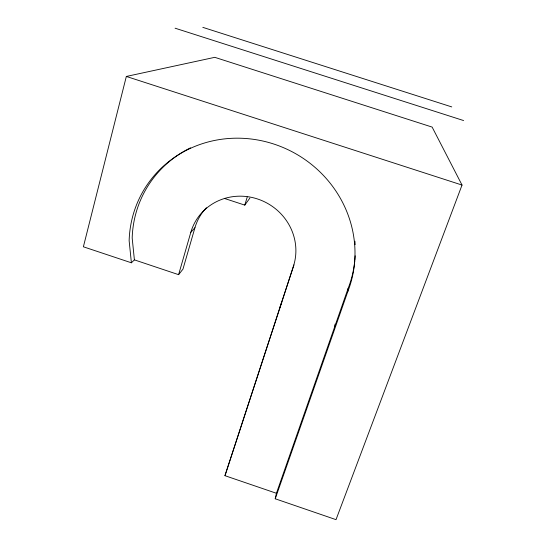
<?xml version="1.0" encoding="UTF-8"?>
<svg xmlns="http://www.w3.org/2000/svg" width="547" height="547" viewBox="0 0 547 547"><rect width="100%" height="100%" fill="white"/><g stroke="black" fill="none" stroke-linecap="round" stroke-linejoin="round"><path stroke-width="0.82" d="M190.486 147.84A112.901 107.691 30.5 0 0 132.183 238.048L134.398 259.873L131.396 262.799L83.383 246.793L126.336 76.45L214.78 57.326L432.137 127.095L462.03 185.057L336.015 519.65L275.23 498.782L347.707 291.852L348.09 288.488A112.901 107.691 30.5 0 0 354.764 260.823M334.743 326.614L335.099 324.097M275.23 498.782L276.42 493.278L348.09 288.488M134.398 259.873L178.602 274.662L190.8 232.366L194.944 227.696A52.956 50.591 30.6 0 1 206.41 207.744M194.944 227.696L182.958 269.145L178.602 274.662M224.851 198.575L244.776 205.111L247.237 197.023M276.42 493.278L224.961 475.685L293.404 266.293A54.167 51.637 30.5 0 0 257.603 198.999A54.167 51.637 30.5 0 0 190.8 232.366M293.965 264.885L224.961 475.685M279.62 308.317L281.78 302.026M244.776 205.111L249.883 198.096M202.814 27.35L451.747 106.911M175.074 28.191L463.617 120.559M126.336 76.45L462.03 185.057M131.396 262.799L129.14 240.721A114.316 108.928 30.5 0 1 263.928 141.27A114.316 108.928 30.5 0 1 347.707 291.852M354.907 241.22A112.901 107.691 30.5 0 1 355.147 244.659M355.147 255.784A112.901 107.691 30.5 0 1 354.846 259.989"/></g></svg>
